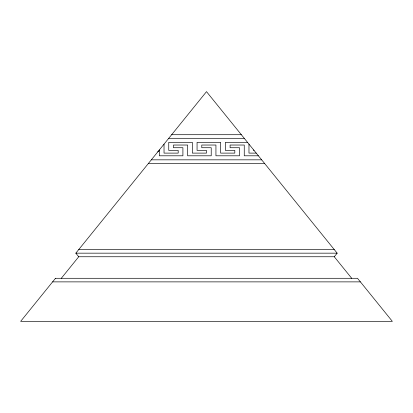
<?xml version="1.0" encoding="UTF-8"?>
<svg xmlns="http://www.w3.org/2000/svg" width="413" height="413" viewBox="0 0 413 413"><rect width="100%" height="100%" fill="white"/><g stroke="black" fill="none" stroke-linecap="round" stroke-linejoin="round"><path stroke-width="0.62" d="M78.728 256.752L75.827 253.164L206.5 91.64L337.173 253.164L334.272 256.752L78.728 256.752L61.305 278.29M157.725 151.927L159.129 150.724M171.653 134.71L241.347 134.71M168.747 138.303L244.248 138.303M247.516 142.34L225.374 142.34L225.374 150.415L234.811 150.415L234.811 153.109L220.656 153.109L220.656 142.34L197.063 142.34L197.063 150.415L206.5 150.415L206.5 153.109L192.344 153.109L192.344 142.34L168.752 142.34L168.752 150.415L178.189 150.415L178.189 153.109L164.028 153.109L164.028 144.132M254.052 150.415L253.69 150.415L253.69 149.965M256.23 153.109L248.972 153.109L248.972 144.132M258.409 155.799L244.253 155.799L244.253 145.03L230.093 145.03L230.093 147.725L239.53 147.725L239.53 155.799L215.937 155.799L215.937 145.03L201.781 145.03L201.781 147.725L211.219 147.725L211.219 155.799L187.626 155.799L187.626 145.03L173.47 145.03L173.47 147.725L182.907 147.725L182.907 155.799L159.31 155.799L159.31 149.965M151.323 159.836L261.672 159.836M148.422 163.429L264.578 163.429M78.728 249.571L334.272 249.571M75.822 253.164L337.173 253.164M52.59 281.878L360.404 281.878M334.272 256.752L351.695 278.29M55.497 278.29L20.65 321.36L392.35 321.36L357.503 278.29L55.497 278.29"/></g></svg>
